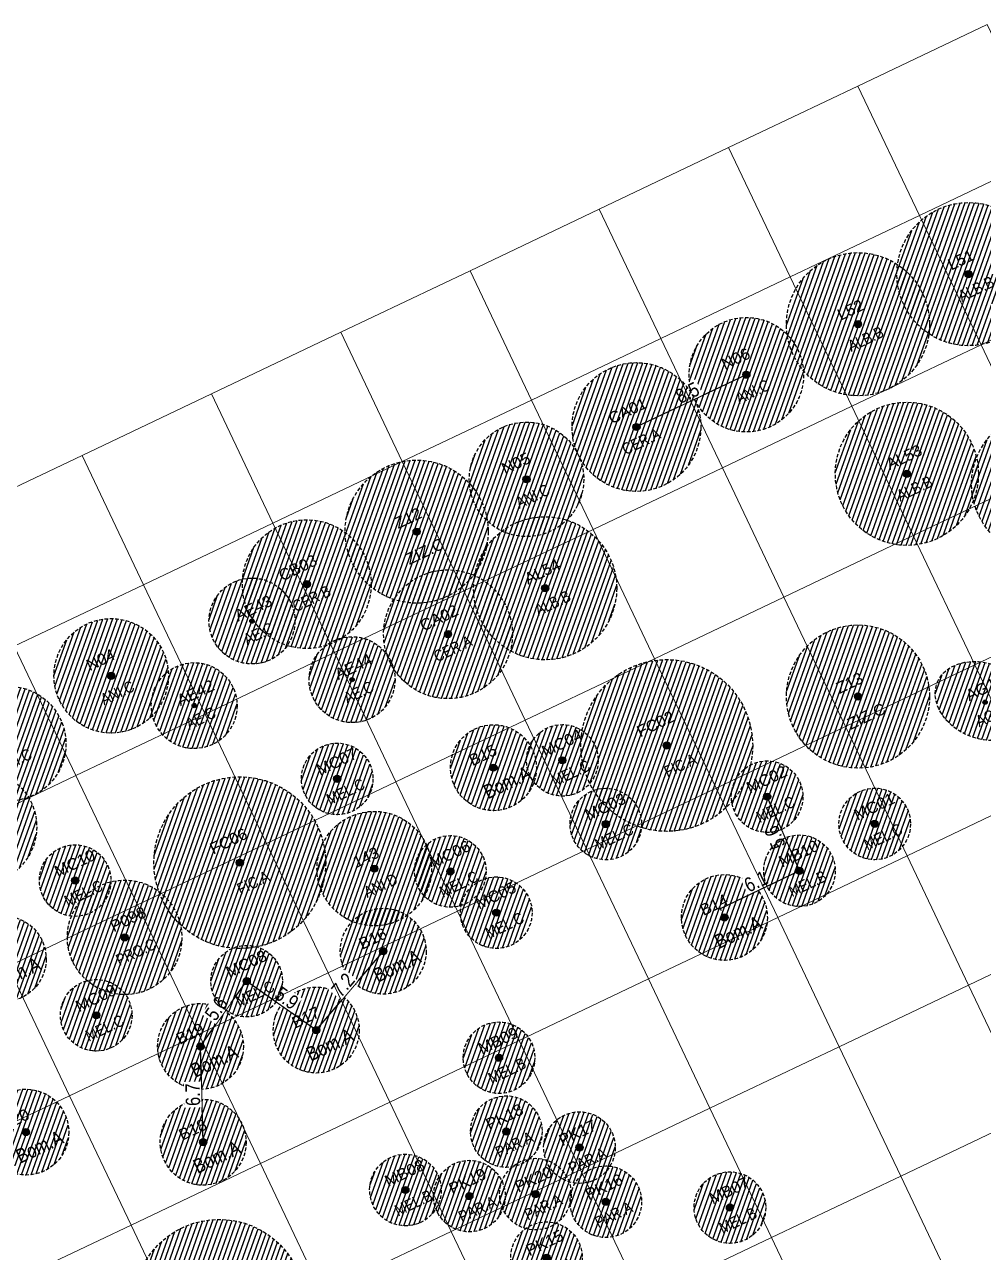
# Model space of a CAD drawing. Header units: metres. Extents: x 679599 to 680038, y 2748524 to 2748844.
# Drawn here: x 679748.7 to 679815.6, y 2748685.5 to 2748771.2 of the extents above; entities that cross this region are included whole.
import ezdxf

# ---------------------------------------------------------------- set-up
doc = ezdxf.new("R2010")
doc.units = ezdxf.units.M
doc.linetypes.add('HIDDEN', pattern=[0.375, 0.25, -0.125])
doc.layers.add('00-GRID_PLANTATION', color=7, linetype='Continuous', lineweight=0, true_color=0xff9c7a)
for name, color, linetype in [('02-L-Setting Out_Dimensions', 250, 'Continuous'), ('COTAUX', 7, 'Continuous'), ('SL_TREE_CANOPY', 251, 'HIDDEN'), ('SL_TREE_ID', 162, 'Continuous'), ('SL_TREE_LEGEND', 7, 'Continuous'), ('SL_TREE_TRUNK', 251, 'Continuous')]:
    doc.layers.add(name, color=color, linetype=linetype)
for name, color, linetype, true_color in [('SL_TREE_ACACIA_ETBAICA', 7, 'Continuous', 0x405700), ('SL_TREE_ACACIA_GERRARDII', 7, 'Continuous', 0x4c4c00), ('SL_TREE_ACACIA_NILOTICA', 7, 'Continuous', 0x264d00), ('SL_TREE_ALBIZIA_LEBBECK', 7, 'Continuous', 0xa3a300), ('SL_TREE_BOMBAX_CEIBA', 7, 'Continuous', 0xb80000), ('SL_TREE_CERCIDIUM_FLORIDUM', 7, 'Continuous', 0xe0e000), ('SL_TREE_FICUS_RELIGIOSA', 7, 'Continuous', 0x405700), ('SL_TREE_MELIA_AZEDARACH', 7, 'Continuous', 0xfcb0fa), ('SL_TREE_PARKINSONIA_ACUELATA', 2, 'Continuous', 0xffff00), ('SL_TREE_PROSOPIS_CINERARIA', 7, 'Continuous', 0x5f7f00), ('SL_TREE_ZIZIPHUS_SPINA', 7, 'Continuous', 0xc6d408)]:
    doc.layers.add(name, color=color, linetype=linetype, true_color=true_color)
doc.styles.add('E100', font='verdana.ttf', dxfattribs={"height": 0.4})
doc.styles.get("Standard").update_dxf_attribs({"font": 'arial.ttf'})
doc.styles.add('TER-200', font='ARIALN.TTF', dxfattribs={"height": 1})
doc.dimstyles.new('E250', dxfattribs={"dimscale": 0.03, "dimtxt": 0.4, "dimasz": 0.5, "dimexe": 0.1, "dimexo": 1, "dimgap": 4, "dimtad": 1, "dimzin": 0, "dimdsep": 46, "dimtxsty": 'E100', "dimblk1": 'LINCOT200', "dimblk2": 'LINCOT200', "dimsah": 1, "dimcen": 0.1, "dimdle": 0.1, "dimse1": 1, "dimse2": 1, "dimclrt": 256, "dimadec": 0, "dimazin": 0, "dimtfac": 0.01538461538461539, "dimtofl": 0, "dimtmove": 0, "dimatfit": 3, "dimldrblk": 'LINCOT200', "dimfxl": 1, "dimtolj": 1, "dimtzin": 0, "dimarcsym": 0})
pattern_1 = [(45, (0, 0), (-0.2245064030267289, 0.2245064030267289), [])]
pattern_2 = [(70.44812939262282, (-2.328306436538696e-10, -4.656612873077393e-10), (-0.2991926023986827, 0.106254584230064), [])]
pattern_3 = [(70.44812939262282, (0, -4.656612873077393e-10), (-0.2991926023986827, 0.106254584230064), [])]

# ---------------------------------------------------------------- blocks, each defined once
blk = doc.blocks.new('Ziziphus_spina_christi')
h = blk.add_hatch()
h.set_pattern_fill('ANSI31', color=256, scale=0.1)
h.set_pattern_definition(pattern_1)
edge = h.paths.add_edge_path()
edge.add_arc((-6.661338147750939e-16, -8.881784197001252e-16), 5.000000000000001, 0, 360)
at = {"layer": 'SL_TREE_TRUNK'}
h = blk.add_hatch(color=256, dxfattribs=at)
h.dxf.hatch_style = 1
edge = h.paths.add_edge_path()
edge.add_arc((0, 0), 0.2500003876001918, 0, 360)
at = {"layer": 'SL_TREE_CANOPY', "linetype": 'HIDDEN'}
blk.add_circle((0, 0), 5, dxfattribs=at)
at = {"layer": 'SL_TREE_TRUNK'}
blk.add_circle((0, 0), 0.2500003876001918, dxfattribs=at)
at = {"layer": 'SL_TREE_ID'}
blk.add_attdef('ID', (-1.090554446818487, 0.7152588476904356), '', height=0.8, rotation=0.000420918299423, dxfattribs=at)
at = {"layer": 'SL_TREE_LEGEND'}
blk.add_attdef('NOMBRE_ESPECIE', (-1.464163609154383, -1.887849904743556), '', height=0.8, rotation=0.000420918299423, dxfattribs=at)
blk = doc.blocks.new('Prosopis_cineraria')
h = blk.add_hatch()
h.set_pattern_fill('ANSI31', color=256, scale=0.1)
h.set_pattern_definition(pattern_1)
edge = h.paths.add_edge_path()
edge.add_arc((-1.862645149230957e-09, -1.396983861923218e-09), 4.000000002159871, 0, 360)
at = {"layer": 'SL_TREE_TRUNK'}
h = blk.add_hatch(color=256, dxfattribs=at)
h.dxf.hatch_style = 1
edge = h.paths.add_edge_path()
edge.add_arc((0, 0), 0.25, 0, 360)
at = {"layer": 'SL_TREE_CANOPY', "linetype": 'HIDDEN'}
blk.add_circle((0, 0), 4, dxfattribs=at)
at = {"layer": 'SL_TREE_TRUNK'}
blk.add_circle((0, 0), 0.25, dxfattribs=at)
at = {"layer": 'SL_TREE_ID'}
blk.add_attdef('ID', (-0.5349555176233096, 0.6443084545875202), '', height=0.8, rotation=0.000420918299423, dxfattribs=at)
at = {"layer": 'SL_TREE_LEGEND', "insert": (-1.190907274773998, -0.8530613649636507), "char_height": 0.8, "attachment_point": 1, "style": 'TER-200'}
blk.add_mtext_dynamic_manual_height_columns('PRO.C', width=38.77952334683659, gutter_width=12.5, heights=[0], dxfattribs=at)
blk = doc.blocks.new('Acacia_gerrardii')
h = blk.add_hatch()
h.set_pattern_fill('ANSI31', color=256, scale=0.1, style=0)
h.set_pattern_definition(pattern_1)
edge = h.paths.add_edge_path()
edge.add_ellipse((-0.07890667230822146, 0.1374323763884604), major_axis=(-2.334159139066159, 2.54631103014604), ratio=0.7600819417513992, start_angle=0, end_angle=360)
at = {"layer": 'SL_TREE_TRUNK'}
h = blk.add_hatch(color=256, dxfattribs=at)
h.dxf.hatch_style = 1
edge = h.paths.add_edge_path()
edge.add_arc((2.328306436538696e-10, 4.656612873077393e-10), 0.1500002322718501, -7.354891001008641, 352.6451089989913)
at = {"layer": 'SL_TREE_CANOPY'}
blk.add_ellipse((-0.07890667230822146, 0.1374323763884604), major_axis=(-2.334159139066159, 2.54631103014604), ratio=0.7600819417513992, dxfattribs=at)
at = {"layer": 'SL_TREE_TRUNK'}
for radius in [0.1500002322718501, 0.150000232560115]:
    blk.add_circle((2.328306436538696e-10, 4.656612873077393e-10), radius, dxfattribs=at)
at = {"layer": 'SL_TREE_ID'}
blk.add_attdef('ID', (-0.9728607100642677, 0.5309647998048064), '', height=0.8, rotation=0.000420918299423, dxfattribs=at)
at = {"layer": 'SL_TREE_LEGEND', "insert": (-1.118427887933137, -0.6025218042600855), "char_height": 0.8, "attachment_point": 1, "style": 'TER-200'}
blk.add_mtext_dynamic_manual_height_columns('AGE.C', width=38.77952334683659, gutter_width=12.5, heights=[0], dxfattribs=at)
blk = doc.blocks.new('Albizia_lebbeck')
h = blk.add_hatch()
h.set_pattern_fill('ANSI31', color=256, scale=0.1)
h.set_pattern_definition(pattern_1)
edge = h.paths.add_edge_path()
edge.add_arc((0, 4.656612873077393e-10), 4.999999999981005, -25.44812939262281, 334.5518706073772)
at = {"layer": 'SL_TREE_TRUNK'}
h = blk.add_hatch(color=256, dxfattribs=at)
h.dxf.hatch_style = 1
edge = h.paths.add_edge_path()
edge.add_arc((2.328306436538696e-10, 0), 0.2500003876001918, 0, 360)
at = {"layer": 'SL_TREE_CANOPY', "linetype": 'HIDDEN'}
blk.add_circle((2.328306436538696e-10, 0), 5, dxfattribs=at)
at = {"layer": 'SL_TREE_TRUNK'}
blk.add_circle((2.328306436538696e-10, 0), 0.2500003876001918, dxfattribs=at)
at = {"layer": 'SL_TREE_ID'}
blk.add_attdef('ID', (-0.9810078069718458, 0.7368421231547302), '', height=0.8, rotation=0.000420918299423, dxfattribs=at)
at = {"layer": 'SL_TREE_LEGEND', "insert": (-1.25964832330942, -0.7561016048520699), "char_height": 0.8, "attachment_point": 1, "rotation": 0.012362144525415425, "style": 'TER-200'}
blk.add_mtext_dynamic_manual_height_columns('ALB.B', width=38.77958347063934, gutter_width=12.50001938000959, heights=[0], dxfattribs=at)
blk = doc.blocks.new('Acacia_nilotica')
h = blk.add_hatch()
h.set_pattern_fill('ANSI31', color=256, scale=0.1)
h.set_pattern_definition(pattern_1)
edge = h.paths.add_edge_path()
edge.add_arc((-6.661338147750939e-16, -8.881784197001252e-16), 3.999999999999999, 0, 360)
at = {"layer": 'SL_TREE_TRUNK'}
h = blk.add_hatch(color=256, dxfattribs=at)
h.dxf.hatch_style = 1
edge = h.paths.add_edge_path()
edge.add_arc((0, 0), 0.2500003876001918, 0, 360)
at = {"layer": 'SL_TREE_CANOPY', "linetype": 'HIDDEN'}
blk.add_circle((0, 0), 4, dxfattribs=at)
at = {"layer": 'SL_TREE_TRUNK'}
blk.add_circle((0, 0), 0.2500003876001918, dxfattribs=at)
at = {"layer": 'SL_TREE_ID'}
blk.add_attdef('ID', (-1.213950848484089, 0.9305009110162956), '', height=0.8, rotation=0.000420918299423, dxfattribs=at)
at = {"layer": 'SL_TREE_LEGEND', "insert": (-1.34179218168218, -0.8530613644979894), "char_height": 0.8, "attachment_point": 1, "style": 'TER-200'}
blk.add_mtext_dynamic_manual_height_columns('ANI.C', width=38.77952334683659, gutter_width=12.5, heights=[0], dxfattribs=at)
blk = doc.blocks.new('Acacia etbaica')
h = blk.add_hatch()
h.set_pattern_fill('ANSI31', color=256, scale=0.1)
h.set_pattern_definition(pattern_1)
edge = h.paths.add_edge_path()
edge.add_arc((4.440892098500626e-16, -1.110223024625157e-15), 3.000000000000001, 0, 360)
at = {"layer": 'SL_TREE_TRUNK'}
h = blk.add_hatch(color=256, dxfattribs=at)
h.dxf.hatch_style = 1
edge = h.paths.add_edge_path()
edge.add_arc((-4.190951585769653e-09, -3.725290298461914e-09), 0.1500002332421871, 286.4511275051879, 569.1271037239628)
edge.add_arc((-2.328306436538696e-09, 2.328306436538696e-09), 0.1500002378014961, 209.127105287983, 286.4511261276718)
at = {"layer": 'SL_TREE_CANOPY'}
blk.add_circle((0, 0), 3, dxfattribs=at)
at = {"layer": 'SL_TREE_TRUNK'}
for radius in [0.1500002332387778, 0.150000232560115]:
    blk.add_circle((-4.190951585769653e-09, -3.725290298461914e-09), radius, dxfattribs=at)
at = {"layer": 'SL_TREE_ID'}
blk.add_attdef('ID', (-0.8932882340763868, 0.3719346012949387), '', height=0.8, rotation=0.000420918299423, dxfattribs=at)
at = {"layer": 'SL_TREE_LEGEND', "insert": (-1.03268935325265, -0.5916003125882874), "char_height": 0.8, "attachment_point": 1, "rotation": 0.012362144577741912, "style": 'TER-200'}
blk.add_mtext_dynamic_manual_height_columns('AE.C', width=38.77952334683659, gutter_width=12.5, heights=[0], dxfattribs=at)
blk = doc.blocks.new('Ficus_religiosa')
h = blk.add_hatch()
h.set_pattern_fill('ANSI31', color=256, scale=0.1)
h.set_pattern_definition(pattern_1)
edge = h.paths.add_edge_path()
edge.add_arc((0, 4.656612873077393e-10), 6.000000000018226, -25.44812939262281, 334.5518706073772)
at = {"layer": 'SL_TREE_TRUNK'}
h = blk.add_hatch(color=256, dxfattribs=at)
h.dxf.hatch_style = 1
edge = h.paths.add_edge_path()
edge.add_arc((2.328306436538696e-10, 4.656612873077393e-10), 0.2500003876001918, 0, 360)
at = {"layer": 'SL_TREE_CANOPY', "linetype": 'HIDDEN'}
blk.add_circle((2.328306436538696e-10, 4.656612873077393e-10), 6, dxfattribs=at)
at = {"layer": 'SL_TREE_TRUNK'}
blk.add_circle((2.328306436538696e-10, 4.656612873077393e-10), 0.2500003876001918, dxfattribs=at)
at = {"layer": 'SL_TREE_ID'}
blk.add_attdef('ID', (-1.43399011803339, 1.303747353318079), '', height=0.7999999999999999, rotation=359.9999999999999, dxfattribs=at)
at = {"layer": 'SL_TREE_LEGEND', "insert": (-0.9219077537950824, -1.253268694201168), "char_height": 0.8, "attachment_point": 1, "style": 'TER-200'}
blk.add_mtext_dynamic_manual_height_columns('FIC.A', width=38.77952334683659, gutter_width=12.5, heights=[0], dxfattribs=at)
blk = doc.blocks.new('Bombax_ceiba')
h = blk.add_hatch()
h.set_pattern_fill('ANSI31', color=256, scale=0.1)
h.set_pattern_definition(pattern_1)
edge = h.paths.add_edge_path()
edge.add_arc((4.656612873077393e-10, 4.656612873077393e-10), 3.000000000087448, -25.44812939262281, 334.5518706073772)
at = {"layer": 'SL_TREE_TRUNK'}
h = blk.add_hatch(color=256, dxfattribs=at)
h.dxf.hatch_style = 1
edge = h.paths.add_edge_path()
edge.add_arc((4.656612873077393e-10, 4.656612873077393e-10), 0.2500003876001918, 0, 360)
at = {"layer": 'SL_TREE_CANOPY', "linetype": 'HIDDEN'}
blk.add_circle((4.656612873077393e-10, 4.656612873077393e-10), 3, dxfattribs=at)
at = {"layer": 'SL_TREE_TRUNK'}
blk.add_circle((4.656612873077393e-10, 4.656612873077393e-10), 0.2500003876001918, dxfattribs=at)
at = {"layer": 'SL_TREE_ID'}
blk.add_attdef('ID', (-1.276014421639939, 0.7167202825063849), '', height=0.7999999999999999, rotation=359.9999999999999, dxfattribs=at)
at = {"layer": 'SL_TREE_LEGEND', "insert": (-1.297057115955816, -0.8330300194211304), "char_height": 1, "attachment_point": 1, "style": 'TER-200'}
blk.add_mtext_dynamic_manual_height_columns('Bom.A', width=38.77952334683659, gutter_width=12.5, heights=[0], dxfattribs=at)
blk = doc.blocks.new('Parkinsonia_acuelata')
h = blk.add_hatch()
h.set_pattern_fill('ANSI31', color=256, scale=0.1)
h.set_pattern_definition(pattern_1)
edge = h.paths.add_edge_path()
edge.add_arc((2.328306436538696e-10, 4.656612873077393e-10), 2.499999999941776, -25.44812939262281, 334.5518706073772)
at = {"layer": 'SL_TREE_TRUNK'}
h = blk.add_hatch(color=256, dxfattribs=at)
h.dxf.hatch_style = 1
edge = h.paths.add_edge_path()
edge.add_arc((2.328306436538696e-10, 4.656612873077393e-10), 0.2500003876001918, 0, 360)
at = {"layer": 'SL_TREE_CANOPY', "linetype": 'HIDDEN'}
blk.add_circle((2.328306436538696e-10, 4.656612873077393e-10), 2.5, dxfattribs=at)
at = {"layer": 'SL_TREE_TRUNK'}
blk.add_circle((2.328306436538696e-10, 4.656612873077393e-10), 0.2500003876001918, dxfattribs=at)
at = {"layer": 'SL_TREE_ID'}
blk.add_attdef('ID', (-1.036932115746949, 0.5972024048122464), '', height=0.7999999999999999, rotation=359.9999999999999, dxfattribs=at)
at = {"layer": 'SL_TREE_LEGEND', "insert": (-1.26480057327953, -0.6532864505425096), "char_height": 0.8, "attachment_point": 1, "rotation": 0.012362144525415425, "style": 'TER-200'}
blk.add_mtext_dynamic_manual_height_columns('PAR.A', width=38.77958347063934, gutter_width=12.50001938000959, heights=[0], dxfattribs=at)
blk = doc.blocks.new('Acacia Nilotica D')
h = blk.add_hatch()
h.set_pattern_fill('ANSI31', color=256, scale=0.1)
h.set_pattern_definition(pattern_1)
edge = h.paths.add_edge_path()
edge.add_arc((2.328306436538696e-10, 0), 3.999999999999999, -6.5439871631012e-05, 359.9999345601284)
at = {"layer": 'SL_TREE_TRUNK'}
h = blk.add_hatch(color=256, dxfattribs=at)
h.dxf.hatch_style = 1
edge = h.paths.add_edge_path()
edge.add_arc((2.328306436538696e-10, 0), 0.2500003876001918, 0, 360)
at = {"layer": 'SL_TREE_CANOPY', "linetype": 'HIDDEN'}
blk.add_circle((2.328306436538696e-10, 0), 4, dxfattribs=at)
at = {"layer": 'SL_TREE_TRUNK'}
blk.add_circle((2.328306436538696e-10, 0), 0.2500003876001918, dxfattribs=at)
at = {"layer": 'SL_TREE_ID'}
blk.add_attdef('ID', (-1.114701568342348, 0.5722070784384528), '', height=0.8, rotation=0.000420918299423, dxfattribs=at)
at = {"layer": 'SL_TREE_LEGEND', "insert": (-1.328076369118698, -0.8530600350350142), "char_height": 0.8, "attachment_point": 1, "rotation": 359.99993456012834, "style": 'TER-200'}
blk.add_mtext_dynamic_manual_height_columns('ANI.D', width=38.77952334683659, gutter_width=12.5, heights=[0], dxfattribs=at)
blk = doc.blocks.new('LINCOT200')
for p, q in [((0, -9.999961704014428), (0, 10.00003829598555)), ((3.694822225952521e-13, 3.829598557558711e-05), (10.00000000000051, 3.829598557558711e-05))]:
    blk.add_line(p, q)
at = {"const_width": 1.875}
blk.add_lwpolyline([(3.535533801624467, -3.535495714255788), (-3.535533950636761, 3.535572157214077)], dxfattribs=at)
at = {"layer": 'COTAUX'}
blk.add_line((0, 0), (-1.249999999999915, 0), dxfattribs=at)
blk = doc.blocks.new('*D30')
at = {"layer": '02-L-Setting Out_Dimensions', "color": 0, "lineweight": -2, "transparency": 16777216}
blk.add_line((679797.2416425887, 2748709.522708825), (679802.7519074786, 2748712.144857287), dxfattribs=at)
at = {"layer": 'Defpoints', "color": 0, "transparency": 16777216}
for p in [(679802.7654520909, 2748712.15130271), (679802.7654520909, 2748712.15130271), (679797.5258186997, 2748708.890623752)]:
    blk.add_point(p, dxfattribs=at)
at = {"layer": '02-L-Setting Out_Dimensions', "color": 0, "lineweight": -2, "transparency": 16777216, "xscale": 0.015, "yscale": 0.015, "zscale": 0.015}
for p, rotation in [((679802.7654520909, 2748712.15130271), 25.44819483249444), ((679797.2280979764, 2748709.516263403), 205.4481948324944)]:
    blk.add_blockref('LINCOT200', p, dxfattribs=dict(at, rotation=rotation))
at = {"layer": '02-L-Setting Out_Dimensions', "transparency": 16777216, "insert": (679799.7258210812, 2748711.403174177), "char_height": 1, "attachment_point": 5, "rotation": 25.448194832494455, "style": 'TER-200', "bg_fill": 3, "box_fill_scale": 1.1, "bg_fill_color": 256, "bg_fill_true_color": 13158600, "bg_fill_transparency": 0}
blk.add_mtext('\\A1;6.1', dxfattribs=at)
blk = doc.blocks.new('*D31')
at = {"layer": '02-L-Setting Out_Dimensions', "color": 0, "lineweight": -2, "transparency": 16777216}
blk.add_line((679802.7594464284, 2748712.165047965), (679800.5113630604, 2748717.310273489), dxfattribs=at)
at = {"layer": 'Defpoints', "color": 0, "transparency": 16777216}
for p in [(679800.5053574005, 2748717.324018744), (679800.5053573994, 2748717.324018744), (679802.7654520904, 2748712.15130271)]:
    blk.add_point(p, dxfattribs=at)
at = {"layer": '02-L-Setting Out_Dimensions', "color": 0, "lineweight": -2, "transparency": 16777216, "xscale": 0.015, "yscale": 0.015, "zscale": 0.015}
for p, rotation in [((679800.5053573996, 2748717.324018744), 113.6017729912545), ((679802.7654520894, 2748712.15130271), 293.6017729912545)]:
    blk.add_blockref('LINCOT200', p, dxfattribs=dict(at, rotation=rotation))
at = {"layer": '02-L-Setting Out_Dimensions', "transparency": 16777216, "insert": (679801.0575789722, 2748714.485193561), "char_height": 1, "attachment_point": 5, "rotation": 113.60177299125452, "style": 'TER-200', "bg_fill": 3, "box_fill_scale": 1.1, "bg_fill_color": 256, "bg_fill_true_color": 13158600, "bg_fill_transparency": 0}
blk.add_mtext('\\A1;5.6', dxfattribs=at)
blk = doc.blocks.new('*D32')
at = {"layer": '02-L-Setting Out_Dimensions', "color": 0, "lineweight": -2, "transparency": 16777216}
blk.add_line((679799.0438775041, 2748746.778246675), (679791.3957277832, 2748743.138644244), dxfattribs=at)
at = {"layer": 'Defpoints', "color": 0, "transparency": 16777216}
for p in [(679799.0574220418, 2748746.784692255), (679791.3821832429, 2748743.13219867), (679791.3821832443, 2748743.132198667)]:
    blk.add_point(p, dxfattribs=at)
at = {"layer": '02-L-Setting Out_Dimensions', "color": 0, "lineweight": -2, "transparency": 16777216, "xscale": 0.015, "yscale": 0.015, "zscale": 0.015}
for p, rotation in [((679799.057422043, 2748746.784692252), 25.44884825811017), ((679791.3821832445, 2748743.132198667), 205.4488482581102)]:
    blk.add_blockref('LINCOT200', p, dxfattribs=dict(at, rotation=rotation))
at = {"layer": '02-L-Setting Out_Dimensions', "transparency": 16777216, "insert": (679794.9488421975, 2748745.52783349), "char_height": 1, "attachment_point": 5, "rotation": 25.44884825811019, "style": 'TER-200', "bg_fill": 3, "box_fill_scale": 1.1, "bg_fill_color": 256, "bg_fill_true_color": 13158600, "bg_fill_transparency": 0}
blk.add_mtext('\\A1;8.5', dxfattribs=at)
blk = doc.blocks.new('*D41')
at = {"layer": '02-L-Setting Out_Dimensions', "color": 0, "lineweight": -2, "transparency": 16777216}
blk.add_line((679761.1261807701, 2748693.210425385), (679760.9442472013, 2748699.871882654), dxfattribs=at)
at = {"layer": 'Defpoints', "color": 0, "transparency": 16777216}
for p in [(679760.9438376843, 2748699.886877063), (679760.9438376839, 2748699.886877063), (679761.1265902895, 2748693.195430976)]:
    blk.add_point(p, dxfattribs=at)
at = {"layer": '02-L-Setting Out_Dimensions', "color": 0, "lineweight": -2, "transparency": 16777216, "xscale": 0.015, "yscale": 0.015, "zscale": 0.015}
for p, rotation in [((679760.9438376834, 2748699.886877063), 91.56443771715483), ((679761.126590288, 2748693.195430976), 271.5644377171548)]:
    blk.add_blockref('LINCOT200', p, dxfattribs=dict(at, rotation=rotation))
at = {"layer": '02-L-Setting Out_Dimensions', "transparency": 16777216, "insert": (679760.4048760425, 2748696.523938623), "char_height": 1, "attachment_point": 5, "rotation": 91.56443771715486, "style": 'TER-200', "bg_fill": 3, "box_fill_scale": 1.1, "bg_fill_color": 256, "bg_fill_true_color": 13158600, "bg_fill_transparency": 0}
blk.add_mtext('\\A1;6.7', dxfattribs=at)
blk = doc.blocks.new('*D42')
at = {"layer": '02-L-Setting Out_Dimensions', "color": 0, "lineweight": -2, "transparency": 16777216}
blk.add_line((679760.9525021637, 2748699.899121523), (679764.1596646005, 2748704.431415223), dxfattribs=at)
at = {"layer": 'Defpoints', "color": 0, "transparency": 16777216}
for p in [(679764.1683290823, 2748704.443659682), (679764.1683290811, 2748704.443659683), (679760.9438376846, 2748699.886877063)]:
    blk.add_point(p, dxfattribs=at)
at = {"layer": '02-L-Setting Out_Dimensions', "color": 0, "lineweight": -2, "transparency": 16777216, "xscale": 0.015, "yscale": 0.015, "zscale": 0.015}
for p, rotation in [((679764.1683290809, 2748704.443659682), 54.71583659714011), ((679760.9438376833, 2748699.886877064), 234.7158365971401)]:
    blk.add_blockref('LINCOT200', p, dxfattribs=dict(at, rotation=rotation))
at = {"layer": '02-L-Setting Out_Dimensions', "transparency": 16777216, "insert": (679762.0413483676, 2748702.529507522), "char_height": 1, "attachment_point": 5, "rotation": 54.715836597140125, "style": 'TER-200', "bg_fill": 3, "box_fill_scale": 1.1, "bg_fill_color": 256, "bg_fill_true_color": 13158600, "bg_fill_transparency": 0}
blk.add_mtext('\\A1;5.6', dxfattribs=at)
blk = doc.blocks.new('*D43')
at = {"layer": '02-L-Setting Out_Dimensions', "color": 0, "lineweight": -2, "transparency": 16777216}
blk.add_line((679764.1806007954, 2748704.435033843), (679769.0133716812, 2748701.038059614), dxfattribs=at)
at = {"layer": 'Defpoints', "color": 0, "transparency": 16777216}
for p in [(679764.1683290822, 2748704.443659681), (679769.0256433942, 2748701.029433778), (679769.0256433935, 2748701.029433778)]:
    blk.add_point(p, dxfattribs=at)
at = {"layer": '02-L-Setting Out_Dimensions', "color": 0, "lineweight": -2, "transparency": 16777216, "xscale": 0.015, "yscale": 0.015, "zscale": 0.015}
for p, rotation in [((679764.1683290824, 2748704.44365968), 144.8964610713664), ((679769.0256433942, 2748701.029433778), 324.8964610713663)]:
    blk.add_blockref('LINCOT200', p, dxfattribs=dict(at, rotation=rotation))
at = {"layer": '02-L-Setting Out_Dimensions', "transparency": 16777216, "insert": (679766.9596008812, 2748703.252427445), "char_height": 1, "attachment_point": 5, "rotation": 324.89646107136633, "style": 'TER-200', "bg_fill": 3, "box_fill_scale": 1.1, "bg_fill_color": 256, "bg_fill_true_color": 13158600, "bg_fill_transparency": 0}
blk.add_mtext('\\A1;5.9', dxfattribs=at)
blk = doc.blocks.new('*D44')
at = {"layer": '02-L-Setting Out_Dimensions', "color": 0, "lineweight": -2, "transparency": 16777216}
blk.add_line((679769.0353558682, 2748701.040864783), (679773.6918972918, 2748706.521337424), dxfattribs=at)
at = {"layer": 'Defpoints', "color": 0, "transparency": 16777216}
for p in [(679773.7016097647, 2748706.532768429), (679773.7016097647, 2748706.532768429), (679769.025643394, 2748701.029433778)]:
    blk.add_point(p, dxfattribs=at)
at = {"layer": '02-L-Setting Out_Dimensions', "color": 0, "lineweight": -2, "transparency": 16777216, "xscale": 0.015, "yscale": 0.015, "zscale": 0.015}
for p, rotation in [((679773.7016097653, 2748706.532768428), 49.64675634500007), ((679769.0256433947, 2748701.029433778), 229.6467563450001)]:
    blk.add_blockref('LINCOT200', p, dxfattribs=dict(at, rotation=rotation))
at = {"layer": '02-L-Setting Out_Dimensions', "transparency": 16777216, "insert": (679770.8895855858, 2748704.183875037), "char_height": 1, "attachment_point": 5, "rotation": 49.646756345000085, "style": 'TER-200', "bg_fill": 3, "box_fill_scale": 1.1, "bg_fill_color": 256, "bg_fill_true_color": 13158600, "bg_fill_transparency": 0}
blk.add_mtext('\\A1;7.2', dxfattribs=at)
blk = doc.blocks.new('Melia_acedarach.B')
h = blk.add_hatch()
h.set_pattern_fill('ANSI31', color=256, scale=0.1, angle=25.44812939262281)
h.set_pattern_definition(pattern_2)
edge = h.paths.add_edge_path()
edge.add_arc((0, 0), 2.499999999665561, 3.180554681463517e-15, 360)
at = {"layer": 'SL_TREE_TRUNK'}
h = blk.add_hatch(color=256, dxfattribs=at)
h.dxf.hatch_style = 1
edge = h.paths.add_edge_path()
edge.add_arc((0, 0), 0.2500003876001918, 0, 360)
at = {"layer": 'SL_TREE_CANOPY', "linetype": 'HIDDEN'}
blk.add_circle((0, 0), 2.5, dxfattribs=at)
at = {"layer": 'SL_TREE_TRUNK'}
blk.add_circle((0, 0), 0.2500003876001918, dxfattribs=at)
at = {"layer": 'SL_TREE_ID'}
blk.add_attdef('ID', (-1.204547825385816, 0.2123125661164522), '', height=0.7999999999999999, rotation=25.44812939875967, dxfattribs=at)
at = {"layer": 'SL_TREE_LEGEND', "insert": (-0.8526106143835932, -1.12900723842904), "char_height": 0.8, "attachment_point": 1, "rotation": 25.448129392622818, "style": 'TER-200'}
blk.add_mtext_dynamic_manual_height_columns('MEL.B', width=38.77952334683659, gutter_width=12.5, heights=[0], dxfattribs=at)
blk = doc.blocks.new('Melia_Azedarach.C')
h = blk.add_hatch()
h.set_pattern_fill('ANSI31', color=256, scale=0.1, angle=25.44812939262281)
h.set_pattern_definition(pattern_2)
edge = h.paths.add_edge_path()
edge.add_arc((0, 0), 2.499999999665561, 3.180554681463517e-15, 360)
at = {"layer": 'SL_TREE_TRUNK'}
h = blk.add_hatch(color=256, dxfattribs=at)
h.dxf.hatch_style = 1
edge = h.paths.add_edge_path()
edge.add_arc((0, 0), 0.2500003876001918, 0, 360)
at = {"layer": 'SL_TREE_CANOPY', "linetype": 'HIDDEN'}
blk.add_circle((0, 0), 2.5, dxfattribs=at)
at = {"layer": 'SL_TREE_TRUNK'}
blk.add_circle((0, 0), 0.2500003876001918, dxfattribs=at)
at = {"layer": 'SL_TREE_ID'}
blk.add_attdef('ID', (-1.204547825385816, 0.2123125661164522), '', height=0.7999999999999999, rotation=25.44812939875967, dxfattribs=at)
at = {"layer": 'SL_TREE_LEGEND', "insert": (-0.8526106143835932, -1.12900723842904), "char_height": 0.8, "attachment_point": 1, "rotation": 25.448129392622818, "style": 'TER-200'}
blk.add_mtext_dynamic_manual_height_columns('MEL.C', width=38.77952334683659, gutter_width=12.5, heights=[0], dxfattribs=at)
blk = doc.blocks.new('Cercidium.B')
h = blk.add_hatch()
h.set_pattern_fill('ANSI31', color=256, scale=0.1, angle=25.44812939262281)
h.set_pattern_definition(pattern_3)
edge = h.paths.add_edge_path()
edge.add_arc((-3.492459654808044e-10, 4.656612873077393e-10), 4.49999999985001, 3.180554681463517e-15, 360)
at = {"layer": 'SL_TREE_TRUNK'}
h = blk.add_hatch(color=256, dxfattribs=at)
h.dxf.hatch_style = 1
edge = h.paths.add_edge_path()
edge.add_arc((0, 0), 0.2500003876001918, 0, 360)
at = {"layer": 'SL_TREE_CANOPY', "linetype": 'HIDDEN'}
blk.add_circle((0, 0), 4.5, dxfattribs=at)
at = {"layer": 'SL_TREE_TRUNK'}
blk.add_circle((0, 0), 0.2500003876001918, dxfattribs=at)
at = {"layer": 'SL_TREE_ID'}
blk.add_attdef('ID', (-1.715614094980992, 0.1833417052403092), '', height=0.8, rotation=25.44855030298583, dxfattribs=at)
at = {"layer": 'SL_TREE_LEGEND', "insert": (-1.10157066246029, -1.247681226581335), "char_height": 0.8, "attachment_point": 1, "rotation": 25.46049153714823, "style": 'TER-200'}
blk.add_mtext_dynamic_manual_height_columns('CER.B', width=38.77958347063934, gutter_width=12.50001938000959, heights=[0], dxfattribs=at)
blk = doc.blocks.new('Cercidium.A')
h = blk.add_hatch()
h.set_pattern_fill('ANSI31', color=256, scale=0.1, angle=25.44812939262281)
h.set_pattern_definition(pattern_3)
edge = h.paths.add_edge_path()
edge.add_arc((-3.492459654808044e-10, 4.656612873077393e-10), 4.49999999985001, 3.180554681463517e-15, 360)
at = {"layer": 'SL_TREE_TRUNK'}
h = blk.add_hatch(color=256, dxfattribs=at)
h.dxf.hatch_style = 1
edge = h.paths.add_edge_path()
edge.add_arc((0, 0), 0.2500003876001918, 0, 360)
at = {"layer": 'SL_TREE_CANOPY', "linetype": 'HIDDEN'}
blk.add_circle((0, 0), 4.5, dxfattribs=at)
at = {"layer": 'SL_TREE_TRUNK'}
blk.add_circle((0, 0), 0.2500003876001918, dxfattribs=at)
at = {"layer": 'SL_TREE_ID'}
blk.add_attdef('ID', (-1.715614094980992, 0.1833417052403092), '', height=0.8, rotation=25.44855030298583, dxfattribs=at)
at = {"layer": 'SL_TREE_LEGEND', "insert": (-1.10157066246029, -1.247681226581335), "char_height": 0.8, "attachment_point": 1, "rotation": 25.46049153714823, "style": 'TER-200'}
blk.add_mtext_dynamic_manual_height_columns('CER.A', width=38.77958347063934, gutter_width=12.50001938000959, heights=[0], dxfattribs=at)

msp = doc.modelspace()

# ---------------------------------------------------------------- linework, layer by layer
at = {"layer": '00-GRID_PLANTATION'}
for points in [[(679806.8495482831, 2748766.935130943), (679815.8793277214, 2748771.231999954), (679820.1761967321, 2748762.202220515), (679811.1464172938, 2748757.905351505)], [(679797.819768845, 2748762.638261933), (679806.8495482834, 2748766.935130944), (679811.146417294, 2748757.905351505), (679802.1166378559, 2748753.608482494)], [(679788.7899894068, 2748758.341392922), (679797.8197688452, 2748762.638261932), (679802.1166378559, 2748753.608482494), (679793.0868584175, 2748749.311613483)], [(679811.1464172938, 2748757.905351505), (679820.1761967326, 2748762.202220515), (679824.4730657429, 2748753.172441077), (679815.4432863047, 2748748.875572066)], [(679802.1166378561, 2748753.608482494), (679811.146417294, 2748757.905351505), (679815.443286305, 2748748.875572067), (679806.4135068665, 2748744.578703056)], [(679770.730430531, 2748749.7476549), (679779.7602099694, 2748754.044523911), (679784.05707898, 2748745.014744472), (679775.0272995417, 2748740.717875462)], [(679815.443286305, 2748748.875572067), (679824.473065743, 2748753.172441077), (679828.7699347539, 2748744.142661639), (679819.7401553154, 2748739.845792628)], [(679761.7006510929, 2748745.450785889), (679770.7304305312, 2748749.747654899), (679775.0272995419, 2748740.717875461), (679765.9975201034, 2748736.42100645)], [(679806.4135068665, 2748744.578703057), (679815.4432863052, 2748748.875572067), (679819.7401553154, 2748739.845792629), (679810.7103758773, 2748735.548923618)], [(679752.6708716548, 2748741.153916878), (679761.700651093, 2748745.450785888), (679765.9975201038, 2748736.42100645), (679756.9677406654, 2748732.124137439)], [(679775.0272995417, 2748740.717875462), (679784.05707898, 2748745.014744472), (679788.3539479907, 2748735.984965034), (679779.3241685526, 2748731.688096023)], [(679743.6410922168, 2748736.857047867), (679752.670871655, 2748741.153916878), (679756.9677406659, 2748732.124137439), (679747.9379612275, 2748727.827268429)], [(679765.9975201036, 2748736.42100645), (679775.0272995419, 2748740.717875461), (679779.3241685526, 2748731.688096023), (679770.2943891145, 2748727.391227012)], [(679788.3539479907, 2748735.984965034), (679797.3837274291, 2748740.281834044), (679801.6805964393, 2748731.252054606), (679792.6508170012, 2748726.955185595)], [(679810.7103758773, 2748735.548923619), (679819.7401553156, 2748739.845792629), (679824.0370243263, 2748730.81601319), (679815.007244888, 2748726.51914418)], [(679756.9677406654, 2748732.124137439), (679765.9975201039, 2748736.42100645), (679770.2943891147, 2748727.391227011), (679761.2646096763, 2748723.094358)], [(679779.3241685524, 2748731.688096023), (679788.3539479906, 2748735.984965034), (679792.6508170015, 2748726.955185595), (679783.6210375631, 2748722.658316585)], [(679801.6805964392, 2748731.252054607), (679810.7103758777, 2748735.548923618), (679815.0072448883, 2748726.519144179), (679805.9774654501, 2748722.222275168)], [(679747.9379612275, 2748727.827268429), (679756.9677406659, 2748732.124137439), (679761.2646096768, 2748723.094358), (679752.2348302383, 2748718.79748899)], [(679770.2943891145, 2748727.391227012), (679779.3241685526, 2748731.688096023), (679783.6210375633, 2748722.658316584), (679774.5912581249, 2748718.361447574)], [(679792.6508170015, 2748726.955185595), (679801.6805964395, 2748731.252054607), (679805.9774654504, 2748722.222275168), (679796.9476860117, 2748717.925406157)], [(679815.007244888, 2748726.51914418), (679824.0370243263, 2748730.81601319), (679828.3338933372, 2748721.786233752), (679819.3041138989, 2748717.489364741)], [(679738.9081817896, 2748723.530399417), (679747.937961228, 2748727.827268428), (679752.2348302386, 2748718.79748899), (679743.2050508003, 2748714.500619979)], [(679761.2646096761, 2748723.094358001), (679770.2943891147, 2748727.391227012), (679774.5912581251, 2748718.361447573), (679765.5614786869, 2748714.064578563)], [(679783.6210375628, 2748722.658316585), (679792.6508170017, 2748726.955185596), (679796.9476860119, 2748717.925406158), (679787.9179065737, 2748713.628537147)], [(679805.9774654501, 2748722.222275168), (679815.0072448883, 2748726.519144179), (679819.3041138991, 2748717.48936474), (679810.2743344605, 2748713.19249573)], [(679752.2348302383, 2748718.79748899), (679761.2646096766, 2748723.094358001), (679765.5614786872, 2748714.064578563), (679756.5316992492, 2748709.767709552)], [(679774.5912581249, 2748718.361447574), (679783.6210375635, 2748722.658316585), (679787.9179065737, 2748713.628537146), (679778.8881271358, 2748709.331668135)], [(679743.2050508001, 2748714.500619979), (679752.2348302384, 2748718.79748899), (679756.5316992493, 2748709.767709551), (679747.501919811, 2748705.470840541)], [(679810.2743344605, 2748713.19249573), (679819.3041138991, 2748717.489364741), (679823.6009829096, 2748708.459585303), (679814.5712034714, 2748704.162716291)], [(679778.8881271358, 2748709.331668135), (679787.9179065737, 2748713.628537146), (679792.2147755846, 2748704.598757708), (679783.1849961464, 2748700.301888697)], [(679814.5712034713, 2748704.162716292), (679823.6009829098, 2748708.459585303), (679827.8978519202, 2748699.429805864), (679818.868072482, 2748695.132936853)], [(679738.4721403728, 2748701.173971531), (679747.5019198112, 2748705.470840541), (679751.7987888219, 2748696.441061103), (679742.7690093835, 2748692.144192092)], [(679783.1849961464, 2748700.301888697), (679792.2147755845, 2748704.598757708), (679796.5116445954, 2748695.56897827), (679787.481865157, 2748691.272109259)], [(679805.5414240333, 2748699.865847281), (679814.5712034721, 2748704.162716292), (679818.8680724823, 2748695.132936853), (679809.838293044, 2748690.836067843)], [(679774.1552167087, 2748696.005019686), (679783.1849961469, 2748700.301888697), (679787.4818651576, 2748691.272109258), (679778.4520857189, 2748686.975240248)], [(679796.5116445957, 2748695.56897827), (679805.5414240339, 2748699.865847281), (679809.8382930446, 2748690.836067842), (679800.8085136063, 2748686.539198831)], [(679742.7690093835, 2748692.144192092), (679751.7987888219, 2748696.441061103), (679756.0956578326, 2748687.411281664), (679747.0658783944, 2748683.114412653)], [(679765.1254372702, 2748691.708150676), (679774.1552167089, 2748696.005019687), (679778.4520857193, 2748686.975240248), (679769.422306281, 2748682.678371237)], [(679787.481865157, 2748691.272109259), (679796.5116445957, 2748695.56897827), (679800.8085136063, 2748686.539198831), (679791.7787341677, 2748682.242329821)], [(679809.8382930446, 2748690.836067842), (679818.868072483, 2748695.132936853), (679823.1649414937, 2748686.103157415), (679814.1351620551, 2748681.806288403)], [(679756.0956578323, 2748687.411281664), (679765.1254372703, 2748691.708150676), (679769.4223062812, 2748682.678371237), (679760.3925268429, 2748678.381502226)], [(679778.4520857193, 2748686.975240248), (679787.4818651577, 2748691.272109259), (679791.7787341684, 2748682.24232982), (679782.74895473, 2748677.945460809)], [(679800.8085136064, 2748686.539198831), (679809.8382930446, 2748690.836067842), (679814.1351620555, 2748681.806288403), (679805.1053826172, 2748677.509419393)], [(679747.0658783943, 2748683.114412654), (679756.0956578326, 2748687.411281664), (679760.3925268432, 2748678.381502226), (679751.362747405, 2748674.084633215)], [(679769.4223062814, 2748682.678371237), (679778.4520857198, 2748686.975240248), (679782.7489547305, 2748677.945460809), (679773.7191752917, 2748673.648591799)], [(679791.7787341682, 2748682.242329821), (679800.8085136064, 2748686.539198831), (679805.1053826172, 2748677.509419393), (679796.0756031786, 2748673.212550382)]]:
    msp.add_lwpolyline(points, close=True, dxfattribs=at)

# ---------------------------------------------------------------- block references
at = {"layer": 'SL_TREE_ACACIA_ETBAICA', "rotation": 25.44812939262281}
for p, values in [((679764.5350638854, 2748729.587416274), {'ID': 'AE43'}), ((679771.5242941212, 2748725.493803715), {'ID': 'AE44'}), ((679760.5000312659, 2748723.680466034), {'ID': 'AE42'})]:
    msp.add_blockref('Acacia etbaica', p, dxfattribs=at).add_auto_attribs(values)
at = {"layer": 'SL_TREE_ACACIA_GERRARDII', "rotation": 25.44812939262281}
msp.add_blockref('Acacia_gerrardii', (679815.7234642749, 2748723.913073372), dxfattribs=at).add_auto_attribs({'ID': 'AG103'})
at = {"layer": 'SL_TREE_ACACIA_NILOTICA'}
for name, p, rotation, values in [('Acacia_nilotica', (679799.0574220422, 2748746.784692255), 25.44812939262281, {'ID': 'N06'}), ('Acacia_nilotica', (679783.706944446, 2748739.479705085), 25.44812939262281, {'ID': 'N05'}), ('Acacia_nilotica', (679754.7066326472, 2748725.762689846), 25.44812939262281, {'ID': 'N04'}), ('Acacia_nilotica', (679747.5484356526, 2748721.027402308), 25.44812939262281, {'ID': 'N03'}), ('Acacia_nilotica', (679745.507321571, 2748715.21939537), 25.44812939262281, {'ID': 'N02'}), ('Acacia Nilotica D', (679773.0759207897, 2748712.29908984), 25.44819483249446, {'ID': '143'})]:
    msp.add_blockref(name, p, dxfattribs=dict(at, rotation=rotation)).add_auto_attribs(values)
at = {"layer": 'SL_TREE_ALBIZIA_LEBBECK', "rotation": 25.44812939262281}
for p, values in [((679814.5669722753, 2748753.808794646), {'ID': 'L51'}), ((679806.8528077053, 2748750.308687647), {'ID': 'L52'}), ((679810.2661538365, 2748739.865694873), {'ID': 'AL53'}), ((679785.0039245648, 2748731.874189063), {'ID': 'AL54'})]:
    msp.add_blockref('Albizia_lebbeck', p, dxfattribs=at).add_auto_attribs(values)
at = {"layer": 'SL_TREE_BOMBAX_CEIBA', "rotation": 25.44812939262281}
for p, values in [((679781.3958523517, 2748719.346578092), {'ID': 'B15'}), ((679797.5258187001, 2748708.890623751), {'ID': 'B14'}), ((679773.701609765, 2748706.532768429), {'ID': 'B16'}), ((679747.1681517394, 2748706.004891648), {'ID': 'B21'}), ((679769.0256433941, 2748701.029433779), {'ID': 'B17'}), ((679760.9438376848, 2748699.886877063), {'ID': 'B19'}), ((679748.7480783605, 2748693.904260803), {'ID': 'B20'}), ((679761.12659029, 2748693.195430975), {'ID': 'B18'})]:
    msp.add_blockref('Bombax_ceiba', p, dxfattribs=at).add_auto_attribs(values)
at = {"layer": 'SL_TREE_CERCIDIUM_FLORIDUM'}
for name, p, values in [('Cercidium.B', (679768.3628548011, 2748732.161294467), {'ID': 'CB03'}), ('Cercidium.A', (679778.2249543605, 2748728.665462951), {'ID': 'CA02'})]:
    msp.add_blockref(name, p, dxfattribs=at).add_auto_attribs(values)
at = {"layer": 'SL_TREE_FICUS_RELIGIOSA', "rotation": 25.44812939262281}
for p, values in [((679763.686594745, 2748712.714667005), {'ID': 'FC06'}), ((679762.2449408636, 2748681.809568038), {'ID': 'FC05'})]:
    msp.add_blockref('Ficus_religiosa', p, dxfattribs=at).add_auto_attribs(values)
at = {"layer": 'SL_TREE_MELIA_AZEDARACH'}
for name, p, values in [('Melia_Azedarach.C', (679786.2092031554, 2748719.85863705), {'ID': 'MC04'}), ('Melia_Azedarach.C', (679770.4858315737, 2748718.564216996), {'ID': 'MC07'}), ('Melia_Azedarach.C', (679789.242623511, 2748715.413066839), {'ID': 'MC03'}), ('Melia_Azedarach.C', (679808.018265746, 2748715.420702684), {'ID': 'MC01'}), ('Melia_Azedarach.C', (679778.388970295, 2748712.106179757), {'ID': 'MC06'}), ('Melia_Azedarach.C', (679752.1879852377, 2748711.468297194), {'ID': 'MC10'}), ('Melia_Azedarach.C', (679781.5948309468, 2748709.223114602), {'ID': 'MC05'}), ('Melia_Azedarach.C', (679753.6593345269, 2748702.059171043), {'ID': 'MC09'}), ('Melia_acedarach.B', (679781.7871481406, 2748699.09550532), {'ID': 'MB09'}), ('Melia_acedarach.B', (679775.2498685917, 2748689.861451412), {'ID': 'MB08'}), ('Melia_acedarach.B', (679797.910453102, 2748688.635405187), {'ID': 'MB07'})]:
    msp.add_blockref(name, p, dxfattribs=at).add_auto_attribs(values)
at = {"layer": 'SL_TREE_PARKINSONIA_ACUELATA', "rotation": 25.44812939262281}
for p, values in [((679782.2966795684, 2748693.938313712), {'ID': 'PK18'}), ((679787.4007298354, 2748692.824930173), {'ID': 'PK17'}), ((679784.3262983175, 2748689.573073627), {'ID': 'PK20'}), ((679779.7165666838, 2748689.435170496), {'ID': 'PK19'}), ((679789.2421178995, 2748689.042770199), {'ID': 'PK16'}), ((679785.1017979945, 2748685.13640323), {'ID': 'PK15'})]:
    msp.add_blockref('Parkinsonia_acuelata', p, dxfattribs=at).add_auto_attribs(values)
at = {"layer": 'SL_TREE_PROSOPIS_CINERARIA', "rotation": 25.44812939262281}
msp.add_blockref('Prosopis_cineraria', (679755.6443214228, 2748707.499969553), dxfattribs=at).add_auto_attribs({'ID': 'P098'})
at = {"layer": 'SL_TREE_ZIZIPHUS_SPINA', "rotation": 25.44812939262281}
for p, values in [((679819.7732573361, 2748739.1453529), {'ID': 'Z14', 'NOMBRE_ESPECIE': 'ZIZ.C'}), ((679776.0317056477, 2748735.827211499), {'ID': 'Z12', 'NOMBRE_ESPECIE': 'ZIZ.C'}), ((679806.8524749079, 2748724.313804801), {'ID': 'Z13', 'NOMBRE_ESPECIE': 'ZIZ.C'})]:
    msp.add_blockref('Ziziphus_spina_christi', p, dxfattribs=at).add_auto_attribs(values)

# ---------------------------------------------------------------- next in the draw order: dimensions: what is measured, and where the dimension line sits
at = {"layer": '02-L-Setting Out_Dimensions'}
for p1, p2, distance, picture, middle in [((679799.0574220418, 2748746.784692255), (679791.3821832433, 2748743.13219867), 2.9730855163076407e-09, '*D32', (679794.9488421977, 2748745.52783349)), ((679761.1265902893, 2748693.195430976), (679760.9438376846, 2748699.886877063), 6.982315927391841e-10, '*D41', (679760.4048760426, 2748696.523938623))]:
    dim = msp.add_aligned_dim(p1=p1, p2=p2, distance=distance, dimstyle='E250', override={"dimtxt": 0.8, "dimdec": 1, "dimtxsty": 'TER-200', "dimtfill": 1, "dimtfillclr": 7}, dxfattribs=at)
    dim.commit()
    dim.dimension.update_dxf_attribs({"geometry": picture, "text_midpoint": middle})
dim = msp.add_linear_dim(base=(679802.7654520909, 2748712.15130271), p1=(679797.5258186999, 2748708.890623752), p2=(679802.765452091, 2748712.15130271), angle=25.44819483249445, dimstyle='E250', override={"dimtxt": 0.8, "dimdec": 1, "dimtxsty": 'TER-200', "dimtfill": 1, "dimtfillclr": 7}, dxfattribs=at)
dim.commit()
dim.dimension.update_dxf_attribs({"geometry": '*D30', "text_midpoint": (679799.7258210813, 2748711.403174177)})

# ---------------------------------------------------------------- next in the draw order: linework, layer by layer
at = {"layer": '00-GRID_PLANTATION'}
for points in [[(679779.7602099689, 2748754.04452391), (679788.789989407, 2748758.341392921), (679793.086858418, 2748749.311613482), (679784.0570789797, 2748745.014744472)], [(679793.0868584177, 2748749.311613483), (679802.1166378559, 2748753.608482494), (679806.413506867, 2748744.578703055), (679797.3837274285, 2748740.281834044)], [(679784.0570789798, 2748745.014744471), (679793.0868584185, 2748749.311613482), (679797.3837274289, 2748740.281834044), (679788.3539479905, 2748735.984965033)], [(679797.3837274285, 2748740.281834045), (679806.4135068668, 2748744.578703056), (679810.7103758774, 2748735.548923618), (679801.6805964389, 2748731.252054607)], [(679792.2147755845, 2748704.598757708), (679801.244555023, 2748708.89562672), (679805.5414240333, 2748699.865847281), (679796.5116445952, 2748695.568978271)]]:
    msp.add_lwpolyline(points, close=True, dxfattribs=at)

# ---------------------------------------------------------------- next in the draw order: block references
at = {"layer": 'SL_TREE_CERCIDIUM_FLORIDUM'}
msp.add_blockref('Cercidium.A', (679791.3821832441, 2748743.13219867), dxfattribs=at).add_auto_attribs({'ID': 'CA01'})

# ---------------------------------------------------------------- next in the draw order: dimensions: what is measured, and where the dimension line sits
at = {"layer": '02-L-Setting Out_Dimensions'}
for p1, p2, distance, picture, middle in [((679802.7654520905, 2748712.15130271), (679800.5053574005, 2748717.324018744), 1.0667721413568757e-09, '*D31', (679801.0575789723, 2748714.48519356)), ((679760.9438376846, 2748699.886877063), (679764.168329082, 2748704.443659681), 2.010110766116365e-09, '*D42', (679762.0413483677, 2748702.529507522))]:
    dim = msp.add_aligned_dim(p1=p1, p2=p2, distance=distance, dimstyle='E250', override={"dimtxt": 0.8, "dimdec": 1, "dimtxsty": 'TER-200', "dimtfill": 1, "dimtfillclr": 7}, dxfattribs=at)
    dim.commit()
    dim.dimension.update_dxf_attribs({"geometry": picture, "text_midpoint": middle})

# ---------------------------------------------------------------- next in the draw order: linework, layer by layer
at = {"layer": '00-GRID_PLANTATION'}
for points in [[(679796.9476860117, 2748717.925406157), (679805.9774654504, 2748722.222275168), (679810.2743344607, 2748713.192495729), (679801.2445550225, 2748708.895626719)], [(679787.9179065737, 2748713.628537147), (679796.9476860119, 2748717.925406158), (679801.2445550226, 2748708.895626719), (679792.2147755845, 2748704.598757708)], [(679801.2445550226, 2748708.895626719), (679810.274334461, 2748713.19249573), (679814.5712034719, 2748704.162716291), (679805.5414240333, 2748699.86584728)], [(679747.5019198108, 2748705.470840541), (679756.5316992492, 2748709.767709552), (679760.8285682598, 2748700.737930113), (679751.7987888214, 2748696.441061103)]]:
    msp.add_lwpolyline(points, close=True, dxfattribs=at)

# ---------------------------------------------------------------- next in the draw order: block references
at = {"layer": 'SL_TREE_FICUS_RELIGIOSA', "rotation": 25.44812939262281}
msp.add_blockref('Ficus_religiosa', (679793.501589522, 2748720.897710971), dxfattribs=at).add_auto_attribs({'ID': 'FC02'})
at = {"layer": 'SL_TREE_MELIA_AZEDARACH'}
for name, p, values in [('Melia_Azedarach.C', (679800.5053574005, 2748717.324018744), {'ID': 'MC02'}), ('Melia_acedarach.B', (679802.7654520909, 2748712.151302711), {'ID': 'MB10'})]:
    msp.add_blockref(name, p, dxfattribs=at).add_auto_attribs(values)

# ---------------------------------------------------------------- next in the draw order: dimensions: what is measured, and where the dimension line sits
at = {"layer": '02-L-Setting Out_Dimensions'}
dim = msp.add_aligned_dim(p1=(679764.168329082, 2748704.443659681), p2=(679769.0256433939, 2748701.029433779), distance=-9.627642161125498e-10, dimstyle='E250', override={"dimtxt": 0.8, "dimdec": 1, "dimtxsty": 'TER-200', "dimtfill": 1, "dimtfillclr": 7}, dxfattribs=at)
dim.commit()
dim.dimension.update_dxf_attribs({"geometry": '*D43', "text_midpoint": (679766.9596008813, 2748703.252427445)})

# ---------------------------------------------------------------- next in the draw order: linework, layer by layer
at = {"layer": '00-GRID_PLANTATION'}
msp.add_lwpolyline([(679751.7987888214, 2748696.441061103), (679760.8285682598, 2748700.737930113), (679765.1254372705, 2748691.708150675), (679756.0956578323, 2748687.411281664)], close=True, dxfattribs=at)

# ---------------------------------------------------------------- next in the draw order: block references
at = {"layer": 'SL_TREE_MELIA_AZEDARACH'}
msp.add_blockref('Melia_Azedarach.C', (679764.168329082, 2748704.443659681), dxfattribs=at).add_auto_attribs({'ID': 'MC08'})

# ---------------------------------------------------------------- next in the draw order: dimensions: what is measured, and where the dimension line sits
at = {"layer": '02-L-Setting Out_Dimensions'}
dim = msp.add_aligned_dim(p1=(679769.0256433939, 2748701.029433779), p2=(679773.7016097645, 2748706.532768429), distance=-1.7743276579033684e-10, dimstyle='E250', override={"dimtxt": 0.8, "dimdec": 1, "dimtxsty": 'TER-200', "dimtfill": 1, "dimtfillclr": 7}, dxfattribs=at)
dim.commit()
dim.dimension.update_dxf_attribs({"geometry": '*D44', "text_midpoint": (679770.8895855859, 2748704.183875037)})

# ---------------------------------------------------------------- next in the draw order: linework, layer by layer
at = {"layer": '00-GRID_PLANTATION'}
for points in [[(679765.5614786872, 2748714.064578563), (679774.5912581254, 2748718.361447573), (679778.888127136, 2748709.331668135), (679769.8583476978, 2748705.034799124)], [(679756.5316992489, 2748709.767709552), (679765.5614786875, 2748714.064578563), (679769.858347698, 2748705.034799125), (679760.8285682596, 2748700.737930114)], [(679769.8583476978, 2748705.034799124), (679778.888127136, 2748709.331668135), (679783.1849961467, 2748700.301888696), (679774.1552167084, 2748696.005019685)], [(679760.8285682596, 2748700.737930114), (679769.858347698, 2748705.034799125), (679774.1552167087, 2748696.005019686), (679765.1254372703, 2748691.708150676)]]:
    msp.add_lwpolyline(points, close=True, dxfattribs=at)

doc.saveas('drawing.dxf')
